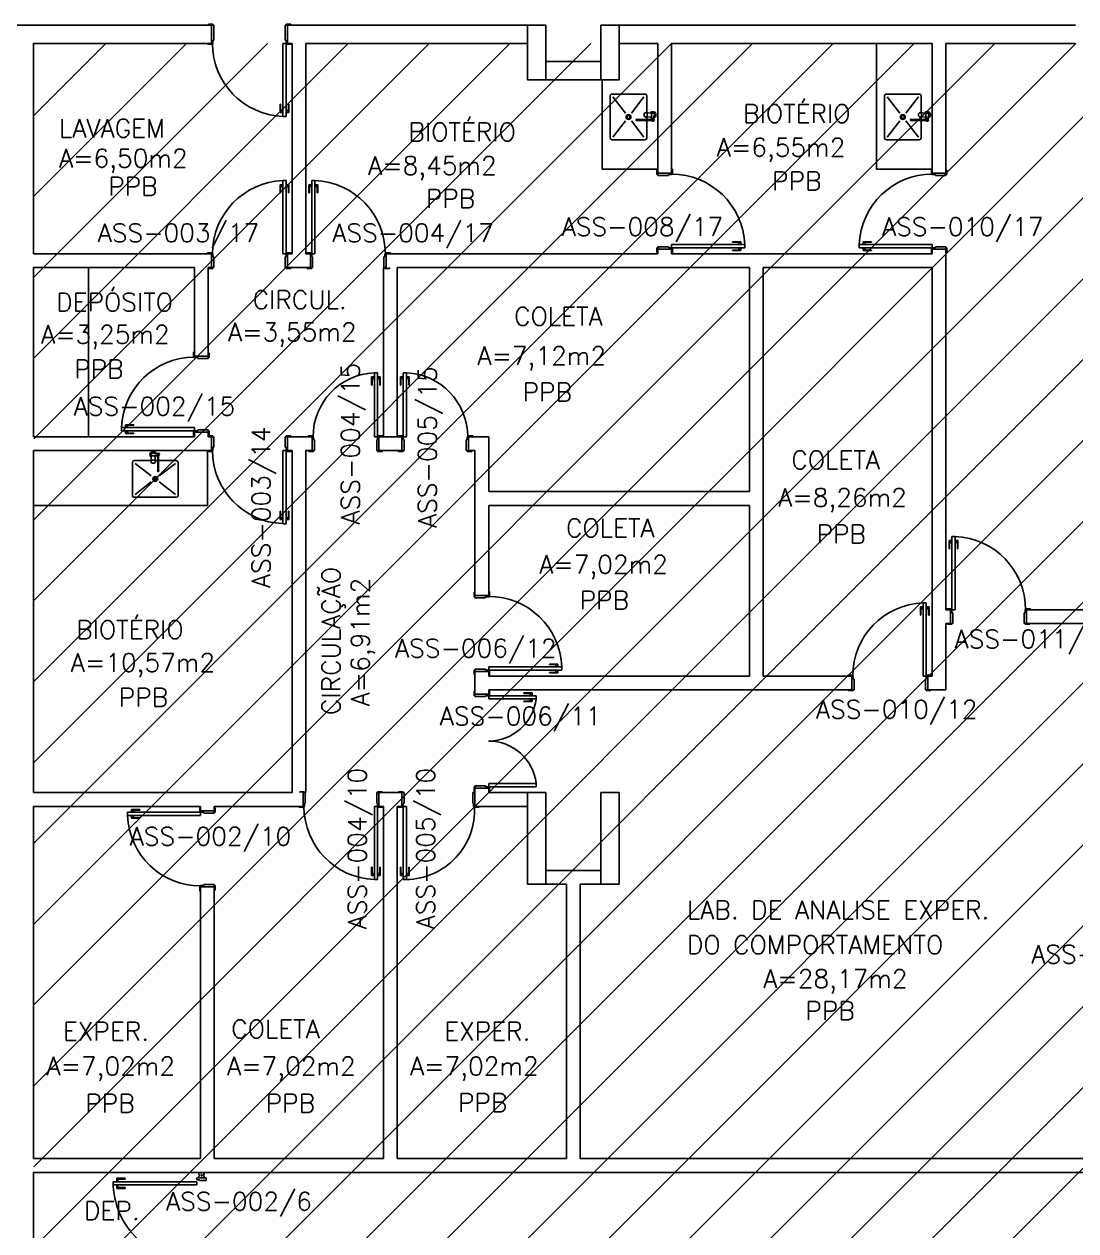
# Model space of a CAD drawing. Extents: x -248 to -11, y 347 to 447.
# Drawn here: x -234.17 to -222.67, y 366.27 to 379.46 of the extents above; entities that cross this region are included whole.
import ezdxf
from ezdxf.enums import TextEntityAlignment as Align

# ---------------------------------------------------------------- set-up
doc = ezdxf.new("R2010")
doc.units = 0
doc.header["$LTSCALE"] = 0.02
doc.header["$MEASUREMENT"] = 0
doc.layers.get('0').update_dxf_attribs({"linetype": 'CONTINUOUS'})
for name, color, linetype in [('1', 1, 'CONTINUOUS'), ('ALV', 2, 'CONTINUOUS'), ('AREA', 2, 'CONTINUOUS'), ('BANC', 2, 'CONTINUOUS'), ('DIV', 2, 'CONTINUOUS'), ('EQUIP', 1, 'CONTINUOUS'), ('ESTR', 3, 'CONTINUOUS'), ('MAÇANETA', 1, 'CONTINUOUS'), ('PORTA', 2, 'CONTINUOUS'), ('TEXT_CENTRO_CUSTO', 1, 'CONTINUOUS'), ('TEXTO', 2, 'CONTINUOUS'), ('TEXTO-ENDEREÇO', 2, 'CONTINUOUS')]:
    doc.layers.add(name, color=color, linetype=linetype)
doc.styles.add('UNB-100', font='simplex.shx', dxfattribs={"height": 0.2})
doc.styles.add('UNB-100-1', font='simplex.shx', dxfattribs={"height": 0.2})

# ---------------------------------------------------------------- blocks, each defined once
blk = doc.blocks.new('PILINT-SSS')
for points in [[(0.2, 0), (0.2, -0.6), (0, -0.6), (0, 0)], [(0.8, 0), (0.8, -0.6), (1, -0.6), (1, 0)], [(0.2, -8.39), (0.2, -9.39), (0, -9.39), (0, -8.39)], [(0.8, -8.39), (0.8, -9.39), (1, -9.39), (1, -8.39)]]:
    blk.add_lwpolyline(points, close=True)
blk = doc.blocks.new('PDV2E-SSS')
at = {"layer": 'DIV'}
for p, q in [((0.034, 0.925), (0.034, 0.835)), ((0.034, 0.925), (0.074, 0.925)), ((0.076, 0.05), (0.076, 0.965)), ((0.106, 0.965), (0.076, 0.965)), ((0.106, 0.05), (0.106, 0.965)), ((0.148, 0.925), (0.108, 0.925)), ((0.148, 0.925), (0.148, 0.835)), ((0.044, 0.835), (0.034, 0.835)), ((0.044, 0.915), (0.044, 0.835)), ((0.044, 0.915), (0.074, 0.915)), ((0.138, 0.915), (0.108, 0.915)), ((0.138, 0.915), (0.138, 0.835)), ((0.138, 0.835), (0.148, 0.835)), ((0.031, 0.05), (0.031, -0.05)), ((0.051, 0.05), (0.031, 0.05)), ((0.051, 0.02), (0.051, 0.05)), ((0.051, 0.02), (0.061, 0.02)), ((0.061, -0.05), (0.061, 0.02)), ((0.076, 0.05), (0.106, 0.05)), ((0.95, 0.02), (0.94, 0.02)), ((0.94, -0.05), (0.94, 0.02)), ((0.95, 0.02), (0.95, 0.05)), ((0.95, 0.05), (0.97, 0.05)), ((0.97, 0.05), (0.97, 0.035)), ((0.97, 0.035), (0.97, -0.035)), ((0.031, -0.05), (0.061, -0.05)), ((0.97, -0.05), (0.94, -0.05)), ((0.97, -0.035), (0.97, -0.05))]:
    blk.add_line(p, q, dxfattribs=at)
at = {"layer": 'DIV', "color": 1}
blk.add_arc((0.076, 0.1), 0.865, 356.6786, 90, dxfattribs=at)
blk = doc.blocks.new('DOOR-80-SSS')
at = {"layer": 'MAÇANETA'}
for p, q in [((-0.08, -0.755), (-0.08, -0.665)), ((-0.08, -0.665), (-0.075, -0.665)), ((-0.08, -0.755), (-0.053, -0.755)), ((-0.075, -0.755), (-0.075, -0.665)), ((-0.075, -0.735), (-0.053, -0.735)), ((-0.053, -0.728), (-0.05, -0.728)), ((-0.053, -0.763), (-0.053, -0.728)), ((-0.053, -0.763), (-0.05, -0.763)), ((-0.012, -0.728), (-0.015, -0.728)), ((-0.012, -0.763), (-0.015, -0.763)), ((-0.012, -0.763), (-0.012, -0.728)), ((0.01, -0.735), (-0.012, -0.735)), ((0.015, -0.755), (-0.012, -0.755)), ((0.01, -0.755), (0.01, -0.665)), ((0.015, -0.665), (0.01, -0.665)), ((0.015, -0.755), (0.015, -0.665))]:
    blk.add_line(p, q, dxfattribs=at)
at = {"layer": 'PORTA'}
for p, q in [((-0.05, -0.8), (-0.05, 0)), ((-0.015, 0), (-0.05, 0)), ((-0.015, -0.8), (-0.015, 0)), ((-0.05, -0.8), (-0.015, -0.8))]:
    blk.add_line(p, q, dxfattribs=at)
at = {"layer": 'PORTA', "color": 1}
blk.add_arc((-0.02, 0), 0.8, 180, 267.8509, dxfattribs=at)
blk = doc.blocks.new('INOXA1-P-SSS')
for p, q in [((0.12, 0.23), (0.12, 0.047)), ((0.22, 0.25), (0.14, 0.25)), ((0.15, 0.22), (0.287, 0.043)), ((0.5, 0.25), (0.22, 0.25)), ((0.353, 0.043), (0.49, 0.22)), ((0.52, 0.23), (0.52, -0.23)), ((0.043, 0.008), (0.043, -0.022)), ((0.062, 0.04), (0.071, 0.04)), ((0.131, 0.048), (0.076, 0.043)), ((0.131, -0.002), (0.076, 0.003)), ((0.22, -0.027), (0.054, -0.027)), ((0.22, -0.037), (0.054, -0.037)), ((0.063, -0.003), (0.063, -0.021)), ((0.12, -0.001), (0.12, -0.027)), ((0.12, -0.037), (0.12, -0.23)), ((0.15, -0.22), (0.287, -0.043)), ((0.231, -0.027), (0.22, -0.027)), ((0.231, -0.037), (0.22, -0.037)), ((0.353, -0.043), (0.49, -0.22)), ((0.22, -0.25), (0.14, -0.25)), ((0.5, -0.25), (0.22, -0.25))]:
    blk.add_line(p, q)
blk.add_lwpolyline([(0.076, 0.003), (0.072, 0.004), (0.069, 0.009), (0.067, 0.015), (0.066, 0.023), (0.067, 0.031), (0.069, 0.037), (0.072, 0.042), (0.076, 0.043)])
blk.add_lwpolyline([(0.131, 0.048), (0.137, 0.046), (0.143, 0.041), (0.147, 0.033), (0.148, 0.023), (0.147, 0.013), (0.143, 0.006), (0.137, 0), (0.131, -0.002), (0.125, 0), (0.119, 0.006), (0.115, 0.013), (0.114, 0.023), (0.115, 0.033), (0.119, 0.041), (0.125, 0.046)], close=True)
for radius in [0.0266, 0.0163]:
    blk.add_circle((0.32, 0), radius)
for centre, radius, start, end in [((0.14, 0.23), 0.02, 90, 180), ((0.5, 0.23), 0.02, 360, 90), ((0.054, 0.023), 0.0349, 36.1705, 252.2568), ((0.054, 0.023), 0.0189, 62.7367, 235.7375), ((0.073, -0.003), 0.01, 102.8285, 180), ((0.054, 0.023), 0.0349, 285.5373, 323.9987), ((0.054, -0.032), 0.0145, 20.161, 339.839), ((0.054, -0.032), 0.005, 90.0037, 269.9963), ((0.231, -0.032), 0.00738, 222.6559, 137.3441), ((0.231, -0.032), 0.005, 269.9935, 90.0065), ((0.14, -0.23), 0.02, 180, 270), ((0.5, -0.23), 0.02, 270, 360)]:
    blk.add_arc(centre, radius, start, end)

msp = doc.modelspace()

# ---------------------------------------------------------------- hatches: boundary and pattern name
at = {"layer": '1'}
h = msp.add_hatch(dxfattribs=at)
h.set_pattern_fill('ANSI31', color=256, scale=5, angle=180, style=0)
h.paths.add_polyline_path([(-216.066, 372.963), (-216.066, 379.253), (-234.066, 379.253), (-234.066, 361.063), (-192.241, 361.063), (-192.241, 371.063), (-192.241, 372.913)])

# ---------------------------------------------------------------- linework, layer by layer
at = {"layer": 'ALV'}
for p, q in [((-232.121, 379.453), (-237.01, 379.453)), ((-232.121, 379.453), (-232.157, 379.453)), ((-232.121, 379.253), (-232.121, 379.453)), ((-228.666, 379.453), (-231.291, 379.453)), ((-231.291, 379.253), (-231.291, 379.453)), ((-227.666, 379.453), (-222.675, 379.453)), ((-234.068, 379.253), (-234.068, 376.953)), ((-234.068, 379.253), (-232.121, 379.253)), ((-231.241, 379.253), (-231.291, 379.253)), ((-231.291, 379.253), (-231.241, 379.253)), ((-231.241, 376.953), (-231.241, 379.253)), ((-231.091, 376.953), (-231.091, 379.253)), ((-231.091, 379.253), (-228.675, 379.253)), ((-227.666, 379.253), (-227.241, 379.253)), ((-227.241, 379.253), (-227.241, 377.833)), ((-227.091, 379.253), (-224.241, 379.253)), ((-227.091, 379.253), (-227.091, 377.833)), ((-224.241, 379.253), (-224.241, 377.833)), ((-224.091, 379.253), (-222.675, 379.253)), ((-224.091, 379.253), (-224.091, 377.833)), ((-227.866, 379.053), (-228.466, 379.053)), ((-227.866, 378.853), (-228.466, 378.853)), ((-227.091, 377.833), (-227.241, 377.833)), ((-224.241, 377.833), (-224.091, 377.833)), ((-232.121, 376.953), (-234.068, 376.953)), ((-232.121, 376.953), (-232.121, 376.803)), ((-231.291, 376.953), (-231.291, 376.803)), ((-231.241, 376.953), (-231.291, 376.953)), ((-231.041, 376.953), (-231.091, 376.953)), ((-231.041, 376.953), (-231.041, 376.803)), ((-227.241, 376.953), (-230.211, 376.953)), ((-230.211, 376.953), (-230.211, 376.803)), ((-227.241, 377.003), (-227.241, 376.953)), ((-227.091, 377.003), (-227.241, 377.003)), ((-227.091, 377.003), (-227.091, 376.953)), ((-224.241, 376.953), (-227.091, 376.953)), ((-224.241, 377.003), (-224.241, 376.953)), ((-224.241, 377.003), (-224.091, 377.003)), ((-224.091, 377.003), (-224.091, 373.063)), ((-232.307, 376.803), (-234.068, 376.803)), ((-234.068, 376.803), (-234.068, 374.953)), ((-232.307, 375.833), (-232.307, 376.803)), ((-232.157, 375.833), (-232.157, 376.803)), ((-232.121, 376.803), (-232.157, 376.803)), ((-231.041, 376.803), (-231.291, 376.803)), ((-230.241, 376.803), (-230.241, 374.953)), ((-226.241, 376.803), (-230.091, 376.803)), ((-230.091, 376.803), (-230.091, 374.953)), ((-226.241, 376.803), (-226.241, 374.353)), ((-226.091, 376.803), (-226.091, 372.338)), ((-224.241, 376.803), (-226.091, 376.803)), ((-224.241, 376.803), (-224.241, 372.338)), ((-232.307, 375.833), (-232.157, 375.833)), ((-232.307, 375.003), (-232.157, 375.003)), ((-232.307, 374.953), (-232.307, 375.003)), ((-232.157, 374.953), (-232.157, 375.003)), ((-232.307, 374.953), (-234.068, 374.953)), ((-232.121, 374.953), (-232.157, 374.953)), ((-232.121, 374.803), (-232.121, 374.953)), ((-231.291, 374.803), (-231.291, 374.953)), ((-231.021, 374.953), (-231.291, 374.953)), ((-231.021, 374.953), (-231.021, 374.803)), ((-230.291, 374.953), (-230.291, 374.803)), ((-230.291, 374.953), (-230.241, 374.953)), ((-230.041, 374.953), (-230.091, 374.953)), ((-230.041, 374.953), (-230.041, 374.803)), ((-229.311, 374.953), (-229.311, 374.803)), ((-229.091, 374.953), (-229.311, 374.953)), ((-229.091, 374.953), (-229.091, 374.353)), ((-232.121, 374.803), (-234.068, 374.803)), ((-234.068, 374.803), (-234.068, 371.063)), ((-231.241, 374.803), (-231.291, 374.803)), ((-231.241, 374.803), (-231.241, 371.063)), ((-231.091, 374.803), (-231.091, 371.063)), ((-231.091, 374.803), (-231.021, 374.803)), ((-230.041, 374.803), (-230.291, 374.803)), ((-229.241, 374.803), (-229.311, 374.803)), ((-229.241, 374.803), (-229.241, 373.218)), ((-226.241, 374.353), (-229.091, 374.353)), ((-226.241, 374.203), (-229.091, 374.203)), ((-229.091, 374.203), (-229.091, 373.218)), ((-226.241, 374.203), (-226.241, 372.338)), ((-229.091, 373.218), (-229.241, 373.218)), ((-224.091, 373.063), (-224.041, 373.063)), ((-224.041, 373.063), (-224.041, 372.913)), ((-223.211, 373.063), (-220.071, 373.063)), ((-223.211, 373.063), (-223.211, 372.913)), ((-224.091, 372.913), (-224.091, 372.188)), ((-224.091, 372.913), (-224.041, 372.913)), ((-223.211, 372.913), (-221.291, 372.913)), ((-229.241, 372.388), (-229.241, 372.138)), ((-229.091, 372.388), (-229.241, 372.388)), ((-229.091, 372.388), (-229.091, 372.338)), ((-229.091, 372.338), (-226.241, 372.338)), ((-226.091, 372.338), (-225.121, 372.338)), ((-225.121, 372.338), (-225.121, 372.188)), ((-224.291, 372.338), (-224.241, 372.338)), ((-224.291, 372.338), (-224.291, 372.188)), ((-229.091, 372.138), (-229.241, 372.138)), ((-229.091, 372.188), (-225.121, 372.188)), ((-229.091, 372.188), (-229.091, 372.138)), ((-224.291, 372.188), (-224.091, 372.188)), ((-231.241, 371.063), (-234.068, 371.063)), ((-231.121, 370.913), (-231.121, 371.063)), ((-230.041, 371.063), (-230.291, 371.063)), ((-230.291, 370.913), (-230.291, 371.063)), ((-230.041, 370.913), (-230.041, 371.063)), ((-229.091, 371.113), (-229.241, 371.113)), ((-229.091, 371.113), (-229.241, 371.113)), ((-229.241, 370.913), (-229.241, 371.113)), ((-229.091, 371.063), (-229.091, 371.113)), ((-228.666, 371.063), (-229.091, 371.063)), ((-232.241, 370.913), (-234.068, 370.913)), ((-234.068, 370.913), (-234.068, 367.063)), ((-232.241, 370.863), (-232.241, 370.913)), ((-231.121, 370.913), (-232.091, 370.913)), ((-232.091, 370.863), (-232.091, 370.913)), ((-230.241, 370.913), (-230.291, 370.913)), ((-230.241, 370.913), (-230.241, 367.063)), ((-230.091, 370.913), (-230.091, 367.063)), ((-230.041, 370.913), (-230.091, 370.913)), ((-228.666, 370.913), (-229.241, 370.913)), ((-232.241, 370.863), (-232.091, 370.863)), ((-228.466, 370.213), (-227.866, 370.213)), ((-232.241, 367.063), (-232.241, 370.033)), ((-232.241, 370.033), (-232.091, 370.033)), ((-232.091, 367.063), (-232.091, 370.033)), ((-228.466, 370.063), (-228.666, 370.063)), ((-228.466, 370.063), (-228.241, 370.063)), ((-228.241, 370.063), (-228.241, 367.063)), ((-228.091, 370.063), (-228.091, 367.063)), ((-228.091, 370.063), (-227.866, 370.063)), ((-227.866, 370.063), (-227.666, 370.063)), ((-232.241, 367.063), (-234.068, 367.063)), ((-232.241, 367.063), (-234.067, 367.063)), ((-230.241, 367.063), (-232.091, 367.063)), ((-230.241, 367.063), (-232.091, 367.063)), ((-228.241, 367.063), (-230.091, 367.063)), ((-228.241, 367.063), (-230.091, 367.063)), ((-222.241, 367.063), (-228.091, 367.063)), ((-224.091, 367.063), (-228.091, 367.063)), ((-218.091, 366.913), (-234.068, 366.913)), ((-234.068, 366.913), (-234.068, 361.063))]:
    msp.add_line(p, q, dxfattribs=at)
at = {"layer": 'AREA'}
msp.add_line((-230.091, 374.953), (-230.241, 374.953), dxfattribs=at)
at = {"layer": 'BANC'}
for p, q in [((-224.851, 377.878), (-224.851, 379.253)), ((-227.851, 377.878), (-227.851, 378.853)), ((-227.251, 377.878), (-227.851, 377.878)), ((-224.251, 377.878), (-224.851, 377.878)), ((-233.468, 376.803), (-233.468, 374.953)), ((-232.166, 374.793), (-232.166, 374.203)), ((-232.166, 374.203), (-234.068, 374.203))]:
    msp.add_line(p, q, dxfattribs=at)
at = {"layer": 'DIV'}
for p, q in [((-232.238, 366.913), (-232.262, 366.913)), ((-232.262, 366.891), (-232.262, 366.913)), ((-232.262, 366.891), (-232.252, 366.891)), ((-232.262, 366.875), (-232.252, 366.875)), ((-232.262, 366.875), (-232.262, 366.853)), ((-232.262, 366.853), (-232.238, 366.853)), ((-232.202, 366.853), (-232.262, 366.853)), ((-232.262, 366.853), (-232.241, 366.853)), ((-232.241, 366.853), (-232.259, 366.853)), ((-232.252, 366.875), (-232.252, 366.891)), ((-232.238, 366.903), (-232.238, 366.913)), ((-232.226, 366.903), (-232.238, 366.903)), ((-232.226, 366.862), (-232.238, 366.862)), ((-232.238, 366.862), (-232.238, 366.853)), ((-232.238, 366.862), (-232.226, 366.862)), ((-232.238, 366.862), (-232.238, 366.853)), ((-232.226, 366.883), (-232.237, 366.883)), ((-232.237, 366.883), (-232.226, 366.883)), ((-232.227, 366.853), (-232.237, 366.853)), ((-232.232, 366.878), (-232.232, 366.888)), ((-232.232, 366.888), (-232.232, 366.878)), ((-232.232, 366.863), (-232.232, 366.862)), ((-232.226, 366.903), (-232.226, 366.913)), ((-232.226, 366.913), (-232.202, 366.913)), ((-232.226, 366.862), (-232.226, 366.853)), ((-232.226, 366.862), (-232.226, 366.853)), ((-232.202, 366.853), (-232.226, 366.853)), ((-232.212, 366.875), (-232.212, 366.891)), ((-232.202, 366.891), (-232.212, 366.891)), ((-232.202, 366.875), (-232.212, 366.875)), ((-232.202, 366.891), (-232.202, 366.913)), ((-232.202, 366.875), (-232.202, 366.853))]:
    msp.add_line(p, q, dxfattribs=at)
at = {"layer": 'MAÇANETA'}
for p, q in [((-231.371, 378.588), (-231.366, 378.588)), ((-231.371, 378.498), (-231.371, 378.588)), ((-231.366, 378.498), (-231.366, 378.588)), ((-231.276, 378.588), (-231.281, 378.588)), ((-231.281, 378.498), (-231.281, 378.588)), ((-231.276, 378.498), (-231.276, 378.588)), ((-231.371, 378.498), (-231.344, 378.498)), ((-231.366, 378.518), (-231.344, 378.518)), ((-231.344, 378.49), (-231.344, 378.525)), ((-231.344, 378.525), (-231.341, 378.525)), ((-231.344, 378.49), (-231.341, 378.49)), ((-231.303, 378.525), (-231.306, 378.525)), ((-231.303, 378.49), (-231.306, 378.49)), ((-231.303, 378.49), (-231.303, 378.525)), ((-231.281, 378.518), (-231.303, 378.518)), ((-231.276, 378.498), (-231.303, 378.498)), ((-231.371, 377.708), (-231.344, 377.708)), ((-231.371, 377.708), (-231.371, 377.618)), ((-231.371, 377.618), (-231.366, 377.618)), ((-231.366, 377.708), (-231.366, 377.618)), ((-231.366, 377.688), (-231.344, 377.688)), ((-231.344, 377.715), (-231.344, 377.68)), ((-231.344, 377.715), (-231.341, 377.715)), ((-231.344, 377.68), (-231.341, 377.68)), ((-231.303, 377.715), (-231.306, 377.715)), ((-231.303, 377.68), (-231.306, 377.68)), ((-231.303, 377.715), (-231.303, 377.68)), ((-231.276, 377.708), (-231.303, 377.708)), ((-231.281, 377.688), (-231.303, 377.688)), ((-231.281, 377.708), (-231.281, 377.618)), ((-231.276, 377.618), (-231.281, 377.618)), ((-231.276, 377.708), (-231.276, 377.618)), ((-226.426, 377.083), (-226.426, 377.078)), ((-226.336, 377.083), (-226.426, 377.083)), ((-226.336, 377.078), (-226.426, 377.078)), ((-226.426, 376.988), (-226.426, 376.993)), ((-226.336, 376.993), (-226.426, 376.993)), ((-226.336, 376.988), (-226.426, 376.988)), ((-226.329, 377.056), (-226.364, 377.056)), ((-226.364, 377.056), (-226.364, 377.053)), ((-226.364, 377.015), (-226.364, 377.018)), ((-226.329, 377.015), (-226.364, 377.015)), ((-226.356, 377.078), (-226.356, 377.056)), ((-226.356, 376.993), (-226.356, 377.015)), ((-226.336, 377.083), (-226.336, 377.056)), ((-226.336, 376.988), (-226.336, 377.015)), ((-226.329, 377.056), (-226.329, 377.053)), ((-226.329, 377.015), (-226.329, 377.018)), ((-230.371, 375.608), (-230.371, 375.518)), ((-230.371, 375.608), (-230.344, 375.608)), ((-230.371, 375.518), (-230.366, 375.518)), ((-230.366, 375.608), (-230.366, 375.518)), ((-230.366, 375.588), (-230.344, 375.588)), ((-230.344, 375.615), (-230.341, 375.615)), ((-230.344, 375.615), (-230.344, 375.58)), ((-230.344, 375.58), (-230.341, 375.58)), ((-230.303, 375.615), (-230.306, 375.615)), ((-230.303, 375.58), (-230.306, 375.58)), ((-230.303, 375.615), (-230.303, 375.58)), ((-230.276, 375.608), (-230.303, 375.608)), ((-230.281, 375.588), (-230.303, 375.588)), ((-230.281, 375.608), (-230.281, 375.518)), ((-230.276, 375.518), (-230.281, 375.518)), ((-230.276, 375.608), (-230.276, 375.518)), ((-230.056, 375.608), (-230.056, 375.518)), ((-230.056, 375.608), (-230.029, 375.608)), ((-230.056, 375.518), (-230.051, 375.518)), ((-230.051, 375.608), (-230.051, 375.518)), ((-230.051, 375.588), (-230.029, 375.588)), ((-230.029, 375.615), (-230.026, 375.615)), ((-230.029, 375.615), (-230.029, 375.58)), ((-230.029, 375.58), (-230.026, 375.58)), ((-229.988, 375.615), (-229.991, 375.615)), ((-229.988, 375.58), (-229.991, 375.58)), ((-229.988, 375.615), (-229.988, 375.58)), ((-229.961, 375.608), (-229.988, 375.608)), ((-229.966, 375.588), (-229.988, 375.588)), ((-229.966, 375.608), (-229.966, 375.518)), ((-229.961, 375.518), (-229.966, 375.518)), ((-229.961, 375.608), (-229.961, 375.518)), ((-224.371, 373.093), (-224.344, 373.093)), ((-224.371, 373.093), (-224.371, 373.003)), ((-224.371, 373.003), (-224.366, 373.003)), ((-224.366, 373.093), (-224.366, 373.003)), ((-224.366, 373.073), (-224.344, 373.073)), ((-224.344, 373.1), (-224.344, 373.065)), ((-224.344, 373.1), (-224.341, 373.1)), ((-224.344, 373.065), (-224.341, 373.065)), ((-224.303, 373.1), (-224.306, 373.1)), ((-224.303, 373.065), (-224.306, 373.065)), ((-224.303, 373.1), (-224.303, 373.065)), ((-224.276, 373.093), (-224.303, 373.093)), ((-224.281, 373.073), (-224.303, 373.073)), ((-224.281, 373.093), (-224.281, 373.003)), ((-224.276, 373.003), (-224.281, 373.003)), ((-224.276, 373.093), (-224.276, 373.003)), ((-228.426, 372.468), (-228.426, 372.463)), ((-228.336, 372.468), (-228.426, 372.468)), ((-228.336, 372.463), (-228.426, 372.463)), ((-228.426, 372.373), (-228.426, 372.378)), ((-228.336, 372.378), (-228.426, 372.378)), ((-228.336, 372.373), (-228.426, 372.373)), ((-228.329, 372.441), (-228.364, 372.441)), ((-228.364, 372.441), (-228.364, 372.438)), ((-228.364, 372.4), (-228.364, 372.403)), ((-228.329, 372.4), (-228.364, 372.4)), ((-228.356, 372.463), (-228.356, 372.441)), ((-228.356, 372.378), (-228.356, 372.4)), ((-228.336, 372.468), (-228.336, 372.441)), ((-228.336, 372.373), (-228.336, 372.4)), ((-228.329, 372.441), (-228.329, 372.438)), ((-228.329, 372.4), (-228.329, 372.403)), ((-228.616, 372.153), (-228.706, 372.153)), ((-228.706, 372.153), (-228.706, 372.148)), ((-228.616, 372.148), (-228.706, 372.148)), ((-228.644, 372.126), (-228.644, 372.123)), ((-228.609, 372.126), (-228.644, 372.126)), ((-228.644, 372.085), (-228.644, 372.088)), ((-228.609, 372.085), (-228.644, 372.085)), ((-228.636, 372.148), (-228.636, 372.126)), ((-228.636, 372.063), (-228.636, 372.085)), ((-228.616, 372.153), (-228.616, 372.126)), ((-228.616, 372.058), (-228.616, 372.085)), ((-228.609, 372.126), (-228.609, 372.123)), ((-228.609, 372.085), (-228.609, 372.088)), ((-228.616, 372.063), (-228.706, 372.063)), ((-228.706, 372.058), (-228.706, 372.063)), ((-228.616, 372.058), (-228.706, 372.058)), ((-233.004, 370.851), (-233.004, 370.848)), ((-233.004, 370.851), (-232.969, 370.851)), ((-233.004, 370.81), (-233.004, 370.813)), ((-233.004, 370.81), (-232.969, 370.81)), ((-232.996, 370.878), (-232.906, 370.878)), ((-232.996, 370.878), (-232.996, 370.851)), ((-232.996, 370.873), (-232.906, 370.873)), ((-232.996, 370.783), (-232.996, 370.81)), ((-232.996, 370.788), (-232.906, 370.788)), ((-232.996, 370.783), (-232.906, 370.783)), ((-232.976, 370.873), (-232.976, 370.851)), ((-232.976, 370.788), (-232.976, 370.81)), ((-232.969, 370.851), (-232.969, 370.848)), ((-232.969, 370.81), (-232.969, 370.813)), ((-232.906, 370.878), (-232.906, 370.873)), ((-232.906, 370.783), (-232.906, 370.788)), ((-230.056, 370.158), (-230.056, 370.248)), ((-230.056, 370.248), (-230.051, 370.248)), ((-230.051, 370.158), (-230.051, 370.248)), ((-229.966, 370.158), (-229.966, 370.248)), ((-229.961, 370.248), (-229.966, 370.248)), ((-229.961, 370.158), (-229.961, 370.248)), ((-230.056, 370.158), (-230.029, 370.158)), ((-230.051, 370.178), (-230.029, 370.178)), ((-230.029, 370.185), (-230.026, 370.185)), ((-230.029, 370.15), (-230.029, 370.185)), ((-230.029, 370.15), (-230.026, 370.15)), ((-229.988, 370.185), (-229.991, 370.185)), ((-229.988, 370.15), (-229.991, 370.15)), ((-229.988, 370.15), (-229.988, 370.185)), ((-229.966, 370.178), (-229.988, 370.178)), ((-229.961, 370.158), (-229.988, 370.158))]:
    msp.add_line(p, q, dxfattribs=at)
at = {"layer": 'PORTA'}
for p, q in [((-232.156, 379.463), (-232.156, 379.453)), ((-232.106, 379.463), (-232.156, 379.463)), ((-232.106, 379.453), (-232.106, 379.463)), ((-231.306, 379.453), (-231.306, 379.463)), ((-231.306, 379.463), (-231.256, 379.463)), ((-231.306, 379.453), (-231.306, 379.463)), ((-231.256, 379.463), (-231.256, 379.453)), ((-232.121, 379.453), (-232.106, 379.453)), ((-232.096, 379.453), (-232.106, 379.453)), ((-232.096, 379.288), (-232.096, 379.453)), ((-231.316, 379.453), (-231.306, 379.453)), ((-231.316, 379.288), (-231.316, 379.453)), ((-231.291, 379.453), (-231.306, 379.453)), ((-231.291, 379.453), (-231.306, 379.453)), ((-232.166, 379.253), (-232.166, 379.243)), ((-232.166, 379.243), (-232.116, 379.243)), ((-232.121, 379.253), (-232.116, 379.253)), ((-232.116, 379.253), (-232.106, 379.253)), ((-232.116, 379.243), (-232.116, 379.253)), ((-232.106, 379.288), (-232.096, 379.288)), ((-232.106, 379.253), (-232.106, 379.288)), ((-231.341, 378.453), (-231.341, 379.253)), ((-231.306, 379.253), (-231.341, 379.253)), ((-231.306, 379.288), (-231.316, 379.288)), ((-231.306, 379.253), (-231.306, 379.288)), ((-231.306, 378.453), (-231.306, 379.253)), ((-231.296, 379.253), (-231.306, 379.253)), ((-231.291, 379.253), (-231.296, 379.253)), ((-231.296, 379.243), (-231.296, 379.253)), ((-231.291, 379.253), (-231.296, 379.253)), ((-231.296, 379.243), (-231.296, 379.253)), ((-231.246, 379.243), (-231.296, 379.243)), ((-231.246, 379.253), (-231.246, 379.243)), ((-231.341, 378.453), (-231.306, 378.453)), ((-227.091, 377.878), (-227.081, 377.878)), ((-227.081, 377.878), (-227.081, 377.828)), ((-224.251, 377.878), (-224.251, 377.828)), ((-224.241, 377.878), (-224.251, 377.878)), ((-231.341, 377.753), (-231.341, 376.953)), ((-231.341, 377.753), (-231.306, 377.753)), ((-231.306, 377.753), (-231.306, 376.953)), ((-227.251, 377.868), (-227.241, 377.868)), ((-227.251, 377.818), (-227.251, 377.868)), ((-227.241, 377.818), (-227.251, 377.818)), ((-227.241, 377.833), (-227.241, 377.818)), ((-227.241, 377.808), (-227.241, 377.818)), ((-227.126, 377.808), (-227.241, 377.808)), ((-227.126, 377.818), (-227.126, 377.808)), ((-227.091, 377.818), (-227.126, 377.818)), ((-227.091, 377.833), (-227.091, 377.828)), ((-227.091, 377.828), (-227.091, 377.818)), ((-227.081, 377.828), (-227.091, 377.828)), ((-224.251, 377.828), (-224.241, 377.828)), ((-224.241, 377.833), (-224.241, 377.828)), ((-224.241, 377.828), (-224.241, 377.818)), ((-224.241, 377.818), (-224.206, 377.818)), ((-224.206, 377.818), (-224.206, 377.808)), ((-224.206, 377.808), (-224.091, 377.808)), ((-224.081, 377.868), (-224.091, 377.868)), ((-224.091, 377.833), (-224.091, 377.818)), ((-224.091, 377.818), (-224.081, 377.818)), ((-224.091, 377.808), (-224.091, 377.818)), ((-224.081, 377.818), (-224.081, 377.868)), ((-232.166, 376.963), (-232.116, 376.963)), ((-232.166, 376.953), (-232.166, 376.963)), ((-232.121, 376.953), (-232.116, 376.953)), ((-232.116, 376.963), (-232.116, 376.953)), ((-232.116, 376.953), (-232.106, 376.953)), ((-232.106, 376.953), (-232.106, 376.918)), ((-231.306, 376.953), (-231.341, 376.953)), ((-231.306, 376.953), (-231.306, 376.918)), ((-231.296, 376.953), (-231.306, 376.953)), ((-231.296, 376.963), (-231.296, 376.953)), ((-231.246, 376.963), (-231.296, 376.963)), ((-231.291, 376.953), (-231.296, 376.953)), ((-231.246, 376.953), (-231.246, 376.963)), ((-231.086, 376.963), (-231.036, 376.963)), ((-231.086, 376.953), (-231.086, 376.963)), ((-231.041, 376.953), (-231.036, 376.953)), ((-231.036, 376.963), (-231.036, 376.953)), ((-231.036, 376.953), (-231.026, 376.953)), ((-231.026, 376.953), (-231.026, 376.918)), ((-230.226, 376.953), (-230.226, 376.918)), ((-230.216, 376.953), (-230.226, 376.953)), ((-230.216, 376.963), (-230.216, 376.953)), ((-230.166, 376.963), (-230.216, 376.963)), ((-230.211, 376.953), (-230.216, 376.953)), ((-230.166, 376.953), (-230.166, 376.963)), ((-227.251, 377.018), (-227.251, 376.968)), ((-227.241, 377.018), (-227.251, 377.018)), ((-227.251, 376.968), (-227.241, 376.968)), ((-227.241, 377.028), (-227.241, 377.018)), ((-227.126, 377.028), (-227.241, 377.028)), ((-227.241, 377.003), (-227.241, 377.018)), ((-227.126, 377.018), (-227.126, 377.028)), ((-227.091, 377.018), (-227.126, 377.018)), ((-227.091, 377.018), (-227.091, 377.053)), ((-226.291, 377.053), (-227.091, 377.053)), ((-226.291, 377.018), (-227.091, 377.018)), ((-227.091, 377.008), (-227.091, 377.018)), ((-227.091, 377.003), (-227.091, 377.008)), ((-227.081, 377.008), (-227.091, 377.008)), ((-227.091, 376.958), (-227.081, 376.958)), ((-227.081, 376.958), (-227.081, 377.008)), ((-226.291, 377.053), (-226.291, 377.018)), ((-224.251, 377.008), (-224.241, 377.008)), ((-224.251, 376.958), (-224.251, 377.008)), ((-224.241, 376.958), (-224.251, 376.958)), ((-224.241, 377.018), (-224.206, 377.018)), ((-224.241, 377.008), (-224.241, 377.018)), ((-224.241, 377.003), (-224.241, 377.008)), ((-224.206, 377.028), (-224.091, 377.028)), ((-224.206, 377.018), (-224.206, 377.028)), ((-224.091, 377.028), (-224.091, 377.018)), ((-224.091, 377.003), (-224.091, 377.018)), ((-224.091, 377.018), (-224.081, 377.018)), ((-224.081, 376.968), (-224.091, 376.968)), ((-224.081, 377.018), (-224.081, 376.968)), ((-232.106, 376.918), (-232.096, 376.918)), ((-232.096, 376.918), (-232.096, 376.803)), ((-231.316, 376.918), (-231.316, 376.803)), ((-231.306, 376.918), (-231.316, 376.918)), ((-231.026, 376.918), (-231.016, 376.918)), ((-231.016, 376.918), (-231.016, 376.803)), ((-230.236, 376.918), (-230.236, 376.803)), ((-230.226, 376.918), (-230.236, 376.918)), ((-232.156, 376.793), (-232.156, 376.803)), ((-232.106, 376.793), (-232.156, 376.793)), ((-232.121, 376.803), (-232.106, 376.803)), ((-232.106, 376.803), (-232.106, 376.793)), ((-232.096, 376.803), (-232.106, 376.803)), ((-231.316, 376.803), (-231.306, 376.803)), ((-231.291, 376.803), (-231.306, 376.803)), ((-231.306, 376.803), (-231.306, 376.793)), ((-231.306, 376.793), (-231.256, 376.793)), ((-231.256, 376.793), (-231.256, 376.803)), ((-231.076, 376.793), (-231.076, 376.803)), ((-231.026, 376.793), (-231.076, 376.793)), ((-231.041, 376.803), (-231.026, 376.803)), ((-231.026, 376.803), (-231.026, 376.793)), ((-231.016, 376.803), (-231.026, 376.803)), ((-230.236, 376.803), (-230.226, 376.803)), ((-230.211, 376.803), (-230.226, 376.803)), ((-230.226, 376.803), (-230.226, 376.793)), ((-230.226, 376.793), (-230.176, 376.793)), ((-230.176, 376.793), (-230.176, 376.803)), ((-232.317, 375.878), (-232.317, 375.828)), ((-232.307, 375.878), (-232.317, 375.878)), ((-232.317, 375.828), (-232.307, 375.828)), ((-232.307, 375.833), (-232.307, 375.828)), ((-232.307, 375.828), (-232.307, 375.818)), ((-232.307, 375.818), (-232.272, 375.818)), ((-232.272, 375.818), (-232.272, 375.808)), ((-232.272, 375.808), (-232.157, 375.808)), ((-232.147, 375.868), (-232.157, 375.868)), ((-232.157, 375.833), (-232.157, 375.818)), ((-232.157, 375.818), (-232.147, 375.818)), ((-232.157, 375.808), (-232.157, 375.818)), ((-232.147, 375.818), (-232.147, 375.868)), ((-230.341, 375.653), (-230.306, 375.653)), ((-230.341, 375.653), (-230.341, 374.953)), ((-230.306, 375.653), (-230.306, 374.953)), ((-229.991, 375.653), (-230.026, 375.653)), ((-230.026, 375.653), (-230.026, 374.953)), ((-229.991, 375.653), (-229.991, 374.953)), ((-232.317, 375.008), (-232.307, 375.008)), ((-232.317, 374.958), (-232.317, 375.008)), ((-232.307, 375.018), (-232.272, 375.018)), ((-232.307, 375.008), (-232.307, 375.018)), ((-232.307, 375.003), (-232.307, 375.008)), ((-232.272, 375.028), (-232.157, 375.028)), ((-232.272, 375.018), (-232.272, 375.028)), ((-232.157, 375.028), (-232.157, 375.018)), ((-232.157, 375.003), (-232.157, 375.018)), ((-232.157, 375.018), (-232.147, 375.018)), ((-232.147, 375.018), (-232.147, 374.968)), ((-232.307, 374.958), (-232.317, 374.958)), ((-232.147, 374.968), (-232.157, 374.968)), ((-232.156, 374.963), (-232.156, 374.953)), ((-232.106, 374.963), (-232.156, 374.963)), ((-232.121, 374.953), (-232.106, 374.953)), ((-232.106, 374.953), (-232.106, 374.963)), ((-232.096, 374.953), (-232.106, 374.953)), ((-232.096, 374.838), (-232.096, 374.953)), ((-231.316, 374.838), (-231.316, 374.953)), ((-231.316, 374.953), (-231.306, 374.953)), ((-231.306, 374.963), (-231.256, 374.963)), ((-231.306, 374.953), (-231.306, 374.963)), ((-231.291, 374.953), (-231.306, 374.953)), ((-231.256, 374.963), (-231.256, 374.953)), ((-231.066, 374.953), (-231.066, 374.963)), ((-231.066, 374.963), (-231.016, 374.963)), ((-231.021, 374.953), (-231.016, 374.953)), ((-231.016, 374.963), (-231.016, 374.953)), ((-231.016, 374.953), (-231.006, 374.953)), ((-231.006, 374.953), (-231.006, 374.918)), ((-231.006, 374.918), (-230.996, 374.918)), ((-230.996, 374.918), (-230.996, 374.803)), ((-230.306, 374.953), (-230.341, 374.953)), ((-230.316, 374.918), (-230.316, 374.803)), ((-230.306, 374.918), (-230.316, 374.918)), ((-230.296, 374.953), (-230.306, 374.953)), ((-230.306, 374.953), (-230.306, 374.918)), ((-230.246, 374.963), (-230.296, 374.963)), ((-230.296, 374.963), (-230.296, 374.953)), ((-230.291, 374.953), (-230.296, 374.953)), ((-230.246, 374.953), (-230.246, 374.963)), ((-230.086, 374.963), (-230.036, 374.963)), ((-230.086, 374.953), (-230.086, 374.963)), ((-230.041, 374.953), (-230.036, 374.953)), ((-230.036, 374.963), (-230.036, 374.953)), ((-230.036, 374.953), (-230.026, 374.953)), ((-230.026, 374.953), (-229.991, 374.953)), ((-230.026, 374.953), (-230.026, 374.918)), ((-230.026, 374.918), (-230.016, 374.918)), ((-230.016, 374.918), (-230.016, 374.803)), ((-229.336, 374.918), (-229.336, 374.803)), ((-229.326, 374.918), (-229.336, 374.918)), ((-229.326, 374.953), (-229.326, 374.918)), ((-229.316, 374.953), (-229.326, 374.953)), ((-229.316, 374.963), (-229.316, 374.953)), ((-229.266, 374.963), (-229.316, 374.963)), ((-229.311, 374.953), (-229.316, 374.953)), ((-229.266, 374.953), (-229.266, 374.963)), ((-232.166, 374.803), (-232.166, 374.793)), ((-232.166, 374.793), (-232.116, 374.793)), ((-232.121, 374.803), (-232.116, 374.803)), ((-232.116, 374.803), (-232.106, 374.803)), ((-232.116, 374.793), (-232.116, 374.803)), ((-232.106, 374.838), (-232.096, 374.838)), ((-232.106, 374.803), (-232.106, 374.838)), ((-231.306, 374.838), (-231.316, 374.838)), ((-231.306, 374.803), (-231.306, 374.838)), ((-231.296, 374.803), (-231.306, 374.803)), ((-231.291, 374.803), (-231.296, 374.803)), ((-231.296, 374.793), (-231.296, 374.803)), ((-231.246, 374.793), (-231.296, 374.793)), ((-231.246, 374.803), (-231.246, 374.793)), ((-231.056, 374.793), (-231.056, 374.803)), ((-231.006, 374.793), (-231.056, 374.793)), ((-231.021, 374.803), (-231.006, 374.803)), ((-230.996, 374.803), (-231.006, 374.803)), ((-231.006, 374.803), (-231.006, 374.793)), ((-230.316, 374.803), (-230.306, 374.803)), ((-230.306, 374.803), (-230.306, 374.793)), ((-230.291, 374.803), (-230.306, 374.803)), ((-230.306, 374.793), (-230.256, 374.793)), ((-230.256, 374.793), (-230.256, 374.803)), ((-230.076, 374.793), (-230.076, 374.803)), ((-230.026, 374.793), (-230.076, 374.793)), ((-230.041, 374.803), (-230.026, 374.803)), ((-230.026, 374.803), (-230.026, 374.793)), ((-230.016, 374.803), (-230.026, 374.803)), ((-229.336, 374.803), (-229.326, 374.803)), ((-229.311, 374.803), (-229.326, 374.803)), ((-229.326, 374.803), (-229.326, 374.793)), ((-229.326, 374.793), (-229.276, 374.793)), ((-229.276, 374.793), (-229.276, 374.803)), ((-229.091, 373.263), (-229.081, 373.263)), ((-229.081, 373.263), (-229.081, 373.213)), ((-229.251, 373.253), (-229.241, 373.253)), ((-229.251, 373.203), (-229.251, 373.253)), ((-229.241, 373.203), (-229.251, 373.203)), ((-229.241, 373.218), (-229.241, 373.203)), ((-229.241, 373.193), (-229.241, 373.203)), ((-229.126, 373.193), (-229.241, 373.193)), ((-229.126, 373.203), (-229.126, 373.193)), ((-229.091, 373.203), (-229.126, 373.203)), ((-229.091, 373.218), (-229.091, 373.213)), ((-229.091, 373.213), (-229.091, 373.203)), ((-229.081, 373.213), (-229.091, 373.213)), ((-224.341, 373.138), (-224.341, 372.338)), ((-224.341, 373.138), (-224.306, 373.138)), ((-224.306, 373.138), (-224.306, 372.338)), ((-224.086, 373.073), (-224.036, 373.073)), ((-224.086, 373.063), (-224.086, 373.073)), ((-224.041, 373.063), (-224.036, 373.063)), ((-224.036, 373.073), (-224.036, 373.063)), ((-224.036, 373.063), (-224.026, 373.063)), ((-224.026, 373.063), (-224.026, 373.028)), ((-224.026, 373.028), (-224.016, 373.028)), ((-224.016, 373.028), (-224.016, 372.913)), ((-223.236, 373.028), (-223.236, 372.913)), ((-223.226, 373.028), (-223.236, 373.028)), ((-223.226, 373.063), (-223.226, 373.028)), ((-223.216, 373.063), (-223.226, 373.063)), ((-223.216, 373.073), (-223.216, 373.063)), ((-223.166, 373.073), (-223.216, 373.073)), ((-223.211, 373.063), (-223.216, 373.063)), ((-223.166, 373.063), (-223.166, 373.073)), ((-224.076, 372.903), (-224.076, 372.913)), ((-224.026, 372.903), (-224.076, 372.903)), ((-224.041, 372.913), (-224.026, 372.913)), ((-224.026, 372.913), (-224.026, 372.903)), ((-224.016, 372.913), (-224.026, 372.913)), ((-223.236, 372.913), (-223.226, 372.913)), ((-223.211, 372.913), (-223.226, 372.913)), ((-223.226, 372.913), (-223.226, 372.903)), ((-223.226, 372.903), (-223.176, 372.903)), ((-223.176, 372.903), (-223.176, 372.913)), ((-229.251, 372.403), (-229.251, 372.353)), ((-229.241, 372.403), (-229.251, 372.403)), ((-229.251, 372.353), (-229.241, 372.353)), ((-229.241, 372.413), (-229.241, 372.403)), ((-229.126, 372.413), (-229.241, 372.413)), ((-229.241, 372.388), (-229.241, 372.403)), ((-229.126, 372.403), (-229.126, 372.413)), ((-229.091, 372.403), (-229.126, 372.403)), ((-229.091, 372.403), (-229.091, 372.438)), ((-228.291, 372.438), (-229.091, 372.438)), ((-228.291, 372.403), (-229.091, 372.403)), ((-229.091, 372.393), (-229.091, 372.403)), ((-229.091, 372.388), (-229.091, 372.393)), ((-229.081, 372.393), (-229.091, 372.393)), ((-229.091, 372.343), (-229.081, 372.343)), ((-229.081, 372.343), (-229.081, 372.393)), ((-228.291, 372.438), (-228.291, 372.403)), ((-225.166, 372.348), (-225.116, 372.348)), ((-225.166, 372.338), (-225.166, 372.348)), ((-225.121, 372.338), (-225.116, 372.338)), ((-225.116, 372.348), (-225.116, 372.338)), ((-225.116, 372.338), (-225.106, 372.338)), ((-225.106, 372.338), (-225.106, 372.303)), ((-224.306, 372.338), (-224.341, 372.338)), ((-224.306, 372.338), (-224.306, 372.303)), ((-224.296, 372.338), (-224.306, 372.338)), ((-224.296, 372.348), (-224.296, 372.338)), ((-224.246, 372.348), (-224.296, 372.348)), ((-224.291, 372.338), (-224.296, 372.338)), ((-224.246, 372.338), (-224.246, 372.348)), ((-225.106, 372.303), (-225.096, 372.303)), ((-225.096, 372.303), (-225.096, 372.188)), ((-224.316, 372.303), (-224.316, 372.188)), ((-224.306, 372.303), (-224.316, 372.303)), ((-229.251, 372.173), (-229.241, 372.173)), ((-229.251, 372.123), (-229.251, 372.173)), ((-229.241, 372.123), (-229.251, 372.123)), ((-229.241, 372.138), (-229.241, 372.123)), ((-229.241, 372.113), (-229.241, 372.123)), ((-229.126, 372.113), (-229.241, 372.113)), ((-229.126, 372.123), (-229.126, 372.113)), ((-229.091, 372.123), (-229.126, 372.123)), ((-229.091, 372.183), (-229.081, 372.183)), ((-229.091, 372.138), (-229.091, 372.133)), ((-229.091, 372.133), (-229.091, 372.123)), ((-229.081, 372.133), (-229.091, 372.133)), ((-229.091, 372.123), (-229.091, 372.088)), ((-228.571, 372.123), (-229.091, 372.123)), ((-228.571, 372.088), (-229.091, 372.088)), ((-229.081, 372.183), (-229.081, 372.133)), ((-228.571, 372.088), (-228.571, 372.123)), ((-225.156, 372.178), (-225.156, 372.188)), ((-225.121, 372.188), (-225.106, 372.188)), ((-225.106, 372.188), (-225.106, 372.178)), ((-225.096, 372.188), (-225.106, 372.188)), ((-224.316, 372.188), (-224.306, 372.188)), ((-224.291, 372.188), (-224.306, 372.188)), ((-224.306, 372.188), (-224.306, 372.178)), ((-224.306, 372.178), (-224.256, 372.178)), ((-224.256, 372.178), (-224.256, 372.188)), ((-228.571, 371.163), (-229.091, 371.163)), ((-229.091, 371.128), (-229.091, 371.163)), ((-228.571, 371.163), (-228.571, 371.128)), ((-231.156, 371.073), (-231.156, 371.063)), ((-231.106, 371.073), (-231.156, 371.073)), ((-231.121, 371.063), (-231.106, 371.063)), ((-231.106, 371.063), (-231.106, 371.073)), ((-231.096, 371.063), (-231.106, 371.063)), ((-231.096, 370.948), (-231.096, 371.063)), ((-230.316, 371.063), (-230.306, 371.063)), ((-230.316, 370.948), (-230.316, 371.063)), ((-230.306, 371.073), (-230.256, 371.073)), ((-230.306, 371.063), (-230.306, 371.073)), ((-230.291, 371.063), (-230.306, 371.063)), ((-230.256, 371.073), (-230.256, 371.063)), ((-230.076, 371.073), (-230.076, 371.063)), ((-230.026, 371.073), (-230.076, 371.073)), ((-230.041, 371.063), (-230.026, 371.063)), ((-230.026, 371.063), (-230.026, 371.073)), ((-230.016, 371.063), (-230.026, 371.063)), ((-230.016, 370.948), (-230.016, 371.063)), ((-229.266, 371.063), (-229.256, 371.063)), ((-229.266, 370.948), (-229.266, 371.063)), ((-229.256, 371.073), (-229.241, 371.073)), ((-229.256, 371.063), (-229.256, 371.073)), ((-229.241, 371.063), (-229.256, 371.063)), ((-229.241, 371.128), (-229.251, 371.128)), ((-229.251, 371.128), (-229.251, 371.078)), ((-229.251, 371.078), (-229.241, 371.078)), ((-229.126, 371.138), (-229.241, 371.138)), ((-229.241, 371.138), (-229.241, 371.128)), ((-229.241, 371.113), (-229.241, 371.128)), ((-229.126, 371.128), (-229.126, 371.138)), ((-229.091, 371.128), (-229.126, 371.128)), ((-228.571, 371.128), (-229.091, 371.128)), ((-229.091, 371.118), (-229.091, 371.128)), ((-229.081, 371.118), (-229.091, 371.118)), ((-229.091, 371.113), (-229.091, 371.118)), ((-229.091, 371.068), (-229.081, 371.068)), ((-229.081, 371.068), (-229.081, 371.118)), ((-232.251, 370.908), (-232.251, 370.858)), ((-232.241, 370.908), (-232.251, 370.908)), ((-232.081, 370.898), (-232.091, 370.898)), ((-232.081, 370.848), (-232.081, 370.898)), ((-231.166, 370.913), (-231.166, 370.903)), ((-231.166, 370.903), (-231.116, 370.903)), ((-231.121, 370.913), (-231.116, 370.913)), ((-231.116, 370.913), (-231.106, 370.913)), ((-231.116, 370.903), (-231.116, 370.913)), ((-231.106, 370.948), (-231.096, 370.948)), ((-231.106, 370.913), (-231.106, 370.948)), ((-230.306, 370.948), (-230.316, 370.948)), ((-230.306, 370.913), (-230.306, 370.948)), ((-230.296, 370.913), (-230.306, 370.913)), ((-230.291, 370.913), (-230.296, 370.913)), ((-230.296, 370.903), (-230.296, 370.913)), ((-230.246, 370.903), (-230.296, 370.903)), ((-230.246, 370.913), (-230.246, 370.903)), ((-230.086, 370.913), (-230.086, 370.903)), ((-230.086, 370.903), (-230.036, 370.903)), ((-230.041, 370.913), (-230.036, 370.913)), ((-230.036, 370.913), (-230.026, 370.913)), ((-230.036, 370.903), (-230.036, 370.913)), ((-230.026, 370.948), (-230.016, 370.948)), ((-230.026, 370.913), (-230.026, 370.948)), ((-230.026, 370.913), (-229.991, 370.913)), ((-230.026, 370.113), (-230.026, 370.913)), ((-229.991, 370.113), (-229.991, 370.913)), ((-229.256, 370.948), (-229.266, 370.948)), ((-229.256, 370.913), (-229.256, 370.948)), ((-229.246, 370.913), (-229.256, 370.913)), ((-229.241, 370.913), (-229.246, 370.913)), ((-229.246, 370.903), (-229.246, 370.913)), ((-229.196, 370.903), (-229.246, 370.903)), ((-229.196, 370.913), (-229.196, 370.903)), ((-233.041, 370.813), (-233.041, 370.848)), ((-233.041, 370.848), (-232.241, 370.848)), ((-233.041, 370.813), (-232.241, 370.813)), ((-232.251, 370.858), (-232.241, 370.858)), ((-232.241, 370.863), (-232.241, 370.858)), ((-232.241, 370.858), (-232.241, 370.848)), ((-232.241, 370.848), (-232.241, 370.813)), ((-232.241, 370.848), (-232.206, 370.848)), ((-232.206, 370.848), (-232.206, 370.838)), ((-232.206, 370.838), (-232.091, 370.838)), ((-232.091, 370.863), (-232.091, 370.848)), ((-232.091, 370.848), (-232.081, 370.848)), ((-232.091, 370.838), (-232.091, 370.848)), ((-229.991, 370.113), (-230.026, 370.113)), ((-232.251, 370.038), (-232.241, 370.038)), ((-232.251, 369.988), (-232.251, 370.038)), ((-232.241, 369.988), (-232.251, 369.988)), ((-232.241, 370.048), (-232.206, 370.048)), ((-232.241, 370.038), (-232.241, 370.048)), ((-232.241, 370.033), (-232.241, 370.038)), ((-232.206, 370.058), (-232.091, 370.058)), ((-232.206, 370.048), (-232.206, 370.058)), ((-232.091, 370.058), (-232.091, 370.048)), ((-232.091, 370.033), (-232.091, 370.048)), ((-232.091, 370.048), (-232.081, 370.048)), ((-232.081, 369.998), (-232.091, 369.998)), ((-232.081, 370.048), (-232.081, 369.998))]:
    msp.add_line(p, q, dxfattribs=at)
at = {"layer": 'PORTA', "color": 2}
msp.add_line((-225.106, 372.178), (-225.156, 372.178), dxfattribs=at)
at = {"layer": 'PORTA', "color": 1}
for centre, radius, start, end in [((-231.311, 379.253), 0.8, 180, 267.8509), ((-231.311, 376.953), 0.8, 92.1491, 180), ((-227.091, 377.023), 0.8, 2.1491, 90), ((-230.311, 374.953), 0.7, 92.4563, 180), ((-230.021, 374.953), 0.7, 0, 87.5437), ((-229.091, 372.408), 0.8, 2.1491, 90), ((-224.311, 372.338), 0.8, 92.1491, 180), ((-229.094, 372.153), 0.526, 270.2682, 352.9098), ((-229.094, 371.101), 0.526, 7.0902, 89.7318), ((-230.003, 370.871), 0.757, 270.8389, 3.1989), ((-232.241, 370.843), 0.8, 182.1491, 270)]:
    msp.add_arc(centre, radius, start, end, dxfattribs=at)

# ---------------------------------------------------------------- block references
at = {"layer": 'DIV', "xscale": -1, "rotation": 90.00000004700625}
msp.add_blockref('PDV2E-SSS', (-232.232, 366.884), dxfattribs=at)
at = {"layer": 'EQUIP', "xscale": -1}
for p, rotation in [((-227.243, 378.448), 2.820375056560551e-07), ((-224.243, 378.448), 2.820375056560551e-07), ((-232.737, 374.812), 90.0000002820375)]:
    msp.add_blockref('INOXA1-P-SSS', p, dxfattribs=dict(at, rotation=rotation))
at = {"layer": 'ESTR'}
msp.add_blockref('PILINT-SSS', (-228.666, 379.453), dxfattribs=at)
at = {"layer": 'PORTA'}
for p, rotation in [((-231.041, 376.953), 180.0000000102878), ((-224.241, 377.003), 270.0000000025731), ((-232.307, 375.003), 270.0000000025732), ((-231.291, 374.803), 5.143618864167366e-09), ((-224.041, 373.063), 180.0000000000006), ((-230.291, 370.913), 5.142993586559897e-09)]:
    msp.add_blockref('DOOR-80-SSS', p, dxfattribs=dict(at, rotation=rotation))

# ---------------------------------------------------------------- texts
at = {"layer": 'AREA', "style": 'UNB-100'}
for s, p in [('A=6,55m2', (-226.597, 378.017)), ('A=6,50m2', (-233.789, 377.897)), ('A=8,45m2', (-230.409, 377.817)), ('A=3,25m2', (-233.985, 375.971)), ('A=3,55m2', (-231.941, 375.998)), ('A=7,12m2', (-229.214, 375.738)), ('A=8,26m2', (-225.925, 374.189)), ('A=7,02m2', (-228.538, 373.458)), ('A=10,57m2', (-233.66, 372.385)), ('A=7,02m2', (-233.926, 367.974)), ('A=7,02m2', (-231.951, 367.974)), ('A=7,02m2', (-229.951, 367.974))]:
    msp.add_text(s, height=0.2, dxfattribs=at).set_placement(p)
msp.add_text('A=6,91m2', height=0.2, rotation=90, dxfattribs=at).set_placement((-230.396, 372.006))
msp.add_text('A=28,17m2', height=0.2, dxfattribs=at).set_placement((-225.3, 368.93), align=Align.CENTER)
at = {"layer": 'TEXT_CENTRO_CUSTO', "style": 'UNB-100'}
for p in [(-232.981, 377.59), (-225.722, 377.649), (-229.508, 377.456), (-233.353, 375.594), (-228.45, 375.341), (-225.236, 373.789), (-227.826, 373.067), (-232.865, 372.005), (-225.358, 368.58), (-233.231, 367.567), (-231.259, 367.569), (-229.156, 367.575)]:
    msp.add_text('PPB', height=0.2, dxfattribs=at).set_placement(p, align=Align.CENTER)
at = {"layer": 'TEXTO', "style": 'UNB-100'}
for s, p in [('BIOTÉRIO', (-226.309, 378.384)), ('LAVAGEM', (-233.789, 378.225)), ('BIOTÉRIO', (-229.968, 378.185)), ('DEPÓSITO', (-233.82, 376.324)), ('CIRCUL.', (-231.672, 376.35)), ('COLETA', (-228.813, 376.168)), ('COLETA', (-225.782, 374.6)), ('COLETA', (-228.246, 373.857)), ('BIOTÉRIO', (-233.601, 372.745)), ('LAB. DE ANALISE EXPER. ', (-226.924, 369.682)), ('DO COMPORTAMENTO', (-226.924, 369.3)), ('EXPER.', (-233.747, 368.355)), ('COLETA', (-231.906, 368.38)), ('EXPER.', (-229.577, 368.355)), ('DEP.', (-233.516, 366.393))]:
    msp.add_text(s, height=0.2, dxfattribs=at).set_placement(p)
msp.add_text('CIRCULAÇÃO', height=0.2, rotation=90, dxfattribs=at).set_placement((-230.714, 371.911))
at = {"layer": 'TEXTO-ENDEREÇO', "style": 'UNB-100-1'}
for s, rotation, p in [('ASS-008/17', 360, (-227.41, 377.149)), ('ASS-010/17', 360, (-223.907, 377.149)), ('ASS-003/17', 360, (-232.483, 377.082)), ('ASS-004/17', 360, (-229.918, 377.082)), ('ASS-004/15', 90, (-230.503, 374.877)), ('ASS-005/15', 90, (-229.661, 374.839)), ('ASS-002/15', 360, (-232.746, 375.187)), ('ASS-003/14', 90, (-231.48, 374.182)), ('ASS-011/13', 360, (-223.114, 372.643)), ('ASS-006/12', 360, (-229.232, 372.542)), ('ASS-010/12', 360, (-224.63, 371.874)), ('ASS-006/11', 360, (-228.742, 371.8)), ('ASS-004/10', 90, (-230.429, 370.452)), ('ASS-005/10', 90, (-229.68, 370.452)), ('ASS-002/10', 360, (-232.133, 370.486)), ('ASS-013/9', 360, (-222.361, 369.197)), ('ASS-002/6', 360, (-231.821, 366.496))]:
    msp.add_text(s, height=0.2, rotation=rotation, dxfattribs=at).set_placement(p, align=Align.CENTER)

doc.saveas('drawing.dxf')
